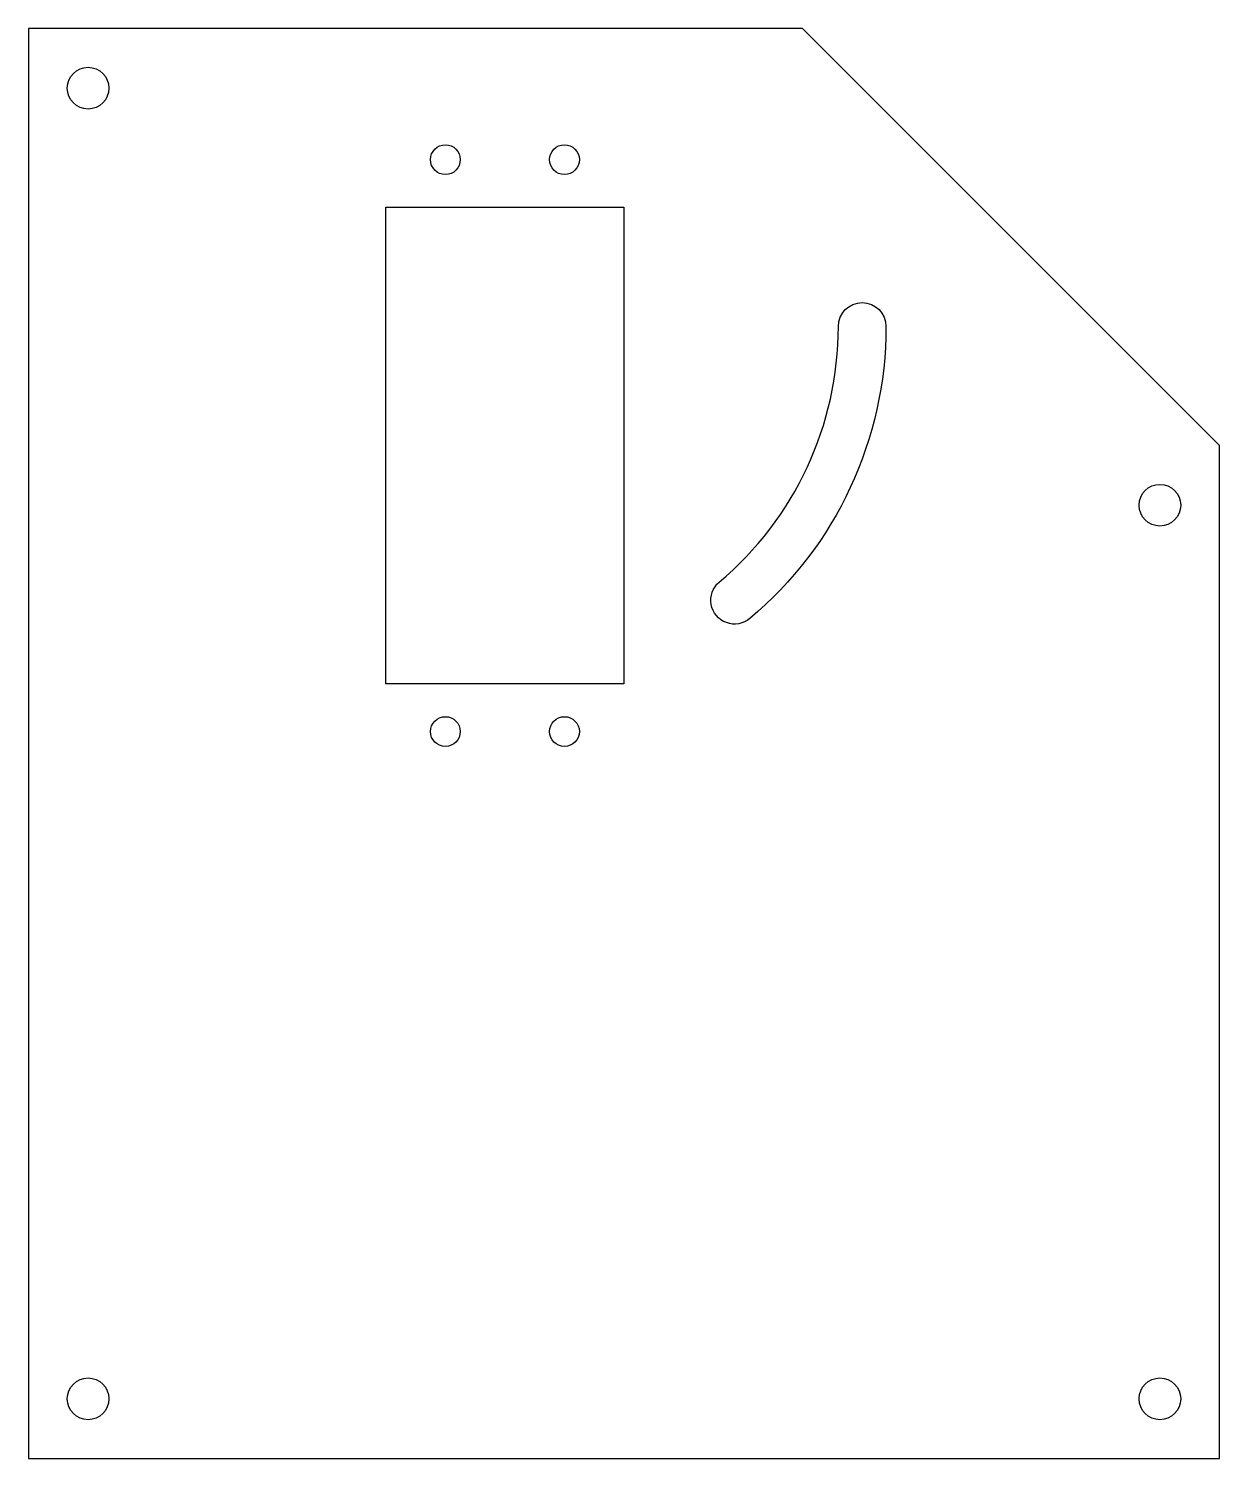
# Model space of a CAD drawing. Header units: millimetres. Extents: x 0 to 100, y 0 to 120.
import ezdxf

# ---------------------------------------------------------------- set-up
doc = ezdxf.new("R2010")
doc.units = ezdxf.units.MM

msp = doc.modelspace()

# ---------------------------------------------------------------- linework, layer by layer
for points in [[(100, 85), (65, 120), (0, 120), (0, 0), (100, 0)], [(30, 65), (30, 105), (50, 105), (50, 65)]]:
    msp.add_lwpolyline(points, close=True)
msp.add_lwpolyline([(60.57, 70.49, -1), (58, 73.55, 0.221695), (68, 95, -1), (72, 95, -0.221695)], format="xyb", close=True)
for centre, radius in [((5, 115), 1.75), ((35, 109), 1.25), ((45, 109), 1.25), ((95, 80), 1.75), ((35, 61), 1.25), ((45, 61), 1.25), ((5, 5), 1.75), ((95, 5), 1.75)]:
    msp.add_circle(centre, radius)

doc.saveas('drawing.dxf')
